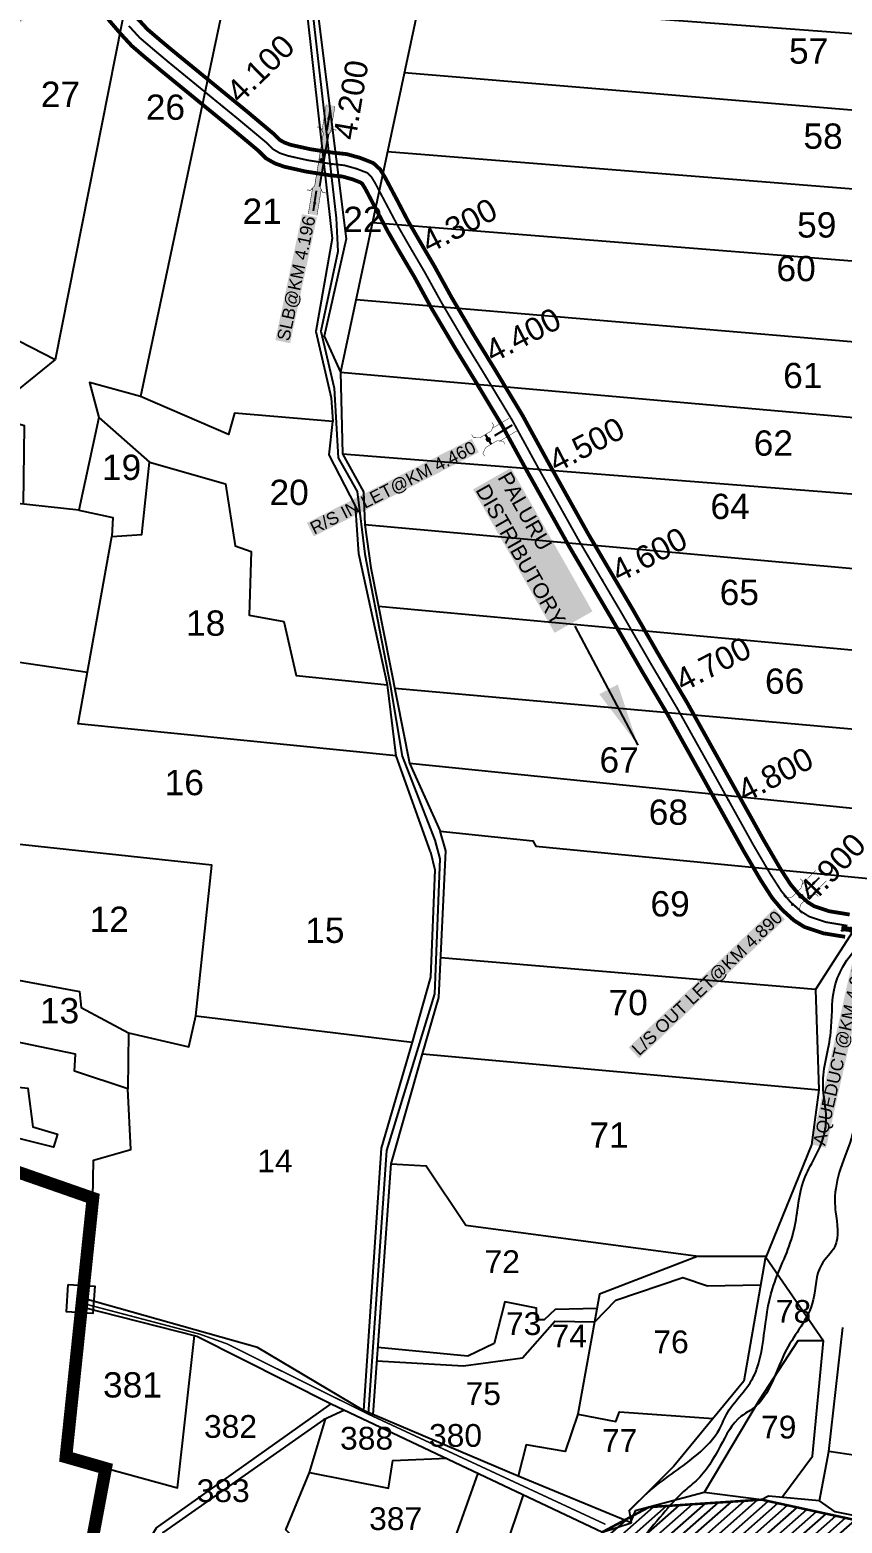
# Model space of a CAD drawing. Header units: inches. Extents: x 200003 to 248779, y 1594258 to 1607376.
# Drawn here: x 202594 to 203237, y 1603327 to 1604508 of the extents above; entities that cross this region are included whole.
import ezdxf
from ezdxf.enums import TextEntityAlignment as Align

# ---------------------------------------------------------------- set-up
doc = ezdxf.new("R2010")
doc.units = ezdxf.units.IN
doc.header["$LTSCALE"] = 15
doc.header["$MEASUREMENT"] = 0
for name, pattern in [('ACAD_ISO02W100', [15, 12, -3]), ('DASHED2', [0.375, 0.25, -0.125]), ('HIDDEN2', [0.1875, 0.125, -0.0625])]:
    doc.linetypes.add(name, pattern=pattern)
for name, color, linetype in [('CANAL1', 7, 'Continuous'), ('CSMark', 72, 'Continuous'), ('PLOTS', 7, 'Continuous'), ('PLOTS NO', 7, 'Continuous'), ('RE REMARKS', 7, 'Continuous'), ('ROADS', 1, 'Continuous'), ('STREAMS', 4, 'Continuous'), ('STRUCTURE', 5, 'Continuous'), ('text2', 7, 'Continuous'), ('VILLAGE BOUNDARY STONES', 1, 'Continuous'), ('VILLAGE BOUNDRY', 5, 'Continuous')]:
    doc.layers.add(name, color=color, linetype=linetype)
doc.styles.get("Standard").update_dxf_attribs({"font": 'arial.ttf'})
doc.dimstyles.get("Standard").update_dxf_attribs({"dimtxt": 0.18, "dimasz": 0.18, "dimexe": 0.18, "dimexo": 0.0625, "dimgap": 0.09, "dimtad": 0, "dimtih": 1, "dimtoh": 1, "dimdec": 4, "dimzin": 0, "dimdsep": 46, "dimtxsty": 'Standard', "dimcen": 0.09, "dimadec": 0, "dimazin": 0, "dimtfac": 1, "dimtdec": 4, "dimtofl": 0, "dimtmove": 0, "dimatfit": 3, "dimfxl": 1, "dimtolj": 1, "dimtzin": 0, "dimarcsym": 0})

# ---------------------------------------------------------------- blocks, each defined once
blk = doc.blocks.new('SLB')
at = {"layer": 'STRUCTURE'}
h = blk.add_hatch(dxfattribs=at)
h.set_pattern_fill('DOTS', color=6, scale=20, angle=320.3722, style=0)
h.set_pattern_definition([(320.372247934, (-159.4327, -72.9564), (1.2786241598, 0.5641323054), [0, -1.25])])
h.paths.add_polyline_path([(769699.5, 1706871.1), (769699.5, 1706861.1), (769729.1, 1706861.1), (769732.1, 1706863.1), (769792.1, 1706863.1), (769795.1, 1706861.1), (769824.7, 1706861.1), (769824.7, 1706871.1), (769795.1, 1706871.1), (769792.1, 1706869.1), (769732.1, 1706869.1), (769729.1, 1706871.1)])
at = {"layer": 'STRUCTURE', "color": 6, "const_width": 0.628}
for points in [[(769726.1, 1706877.1), (769726.1, 1706873.1), (769732.1, 1706869.1), (769792.1, 1706869.1), (769798.1, 1706873.1), (769798.1, 1706877.1)], [(769726.1, 1706855.1), (769726.1, 1706859.1), (769732.1, 1706863.1), (769792.1, 1706863.1), (769798.1, 1706859.1), (769798.1, 1706855.1)]]:
    blk.add_lwpolyline(points, dxfattribs=at)
at = {"layer": 'STRUCTURE', "color": 6, "linetype": 'ACAD_ISO02W100', "ltscale": 0.5, "const_width": 0.5}
for points in [[(769699.5, 1706871.1), (769729.1, 1706871.1)], [(769699.5, 1706861.1), (769729.1, 1706861.1)], [(769795.1, 1706871.1), (769824.7, 1706871.1)], [(769795.1, 1706861.1), (769824.7, 1706861.1)]]:
    blk.add_lwpolyline(points, dxfattribs=at)
at = {"layer": 'STRUCTURE', "color": 6}
blk.add_lwpolyline([(769732.1, 1706863.1), (769792.1, 1706863.1)], dxfattribs=at)
blk.add_lwpolyline([(769732.1, 1706863.1), (769792.1, 1706863.1)], dxfattribs=at)
at = {"layer": 'STRUCTURE', "color": 0}
blk.add_circle((769762.1, 1706866.1), 1.24, dxfattribs=at)
for points in [[(769703.8, 1706866), (769726.7, 1706866)], [(769818.6, 1706865.8), (769795.7, 1706865.8)]]:
    blk.add_leader(points, dimstyle='Standard', override={"dimasz": 10, "dimgap": 0.09, "dimtad": 0}, dxfattribs=at)
blk = doc.blocks.new('OT')
at = {"layer": 'STRUCTURE', "color": 190}
for points, const_width in [([(769751.4, 1706595.8), (769729.4, 1706595.8)], 0.5), ([(769775.2, 1706601.8), (769775.2, 1706597.8), (769769.2, 1706593.8), (769761.8, 1706593.8), (769754.4, 1706593.8), (769748.4, 1706597.8), (769748.4, 1706601.8)], 0.5), ([(769761.8, 1706593.8), (769761.8, 1706581)], 2.5), ([(769751.4, 1706579), (769729.4, 1706579)], 0.5), ([(769748.4, 1706573), (769748.4, 1706577), (769754.4, 1706581), (769761.8, 1706581), (769761.8, 1706581), (769761.8, 1706581), (769769.2, 1706581), (769775.2, 1706577), (769775.2, 1706573)], 0.5)]:
    blk.add_lwpolyline(points, dxfattribs=dict(at, const_width=const_width))
at = {"layer": 'STRUCTURE', "color": 0}
blk.add_circle((769761.8, 1706587.4), 1.87, dxfattribs=at)
blk.add_leader([(769732.6, 1706587.4), (769753.8, 1706587.4)], dimstyle='Standard', override={"dimasz": 10, "dimgap": 0.09, "dimtad": 0}, dxfattribs=at)
blk = doc.blocks.new('AQUEDUCT')
at = {"layer": 'STRUCTURE'}
h = blk.add_hatch(dxfattribs=at)
h.set_pattern_fill('DASH', color=256, scale=8, angle=-90, style=0)
h.set_pattern_definition([(270, (-1706662.7411, 769762.6106), (1, -1), [1, -1])])
edge = h.paths.add_edge_path()
edge.add_spline(control_points=[(6.5, -63.1), (6.2, -62.6), (5.2, -61.2), (4.6, -58.3), (4.1, -54.4), (3.3, -48.8), (4.1, -41.4), (5.4, -35.8), (6, -33)], knot_values=[0, 0, 0, 0, 1.613557, 5.24513, 8.624976, 13.470124, 22.190216, 30.746377, 30.746377, 30.746377, 30.746377], degree=3, periodic=0)
edge.add_line((6, -33), (4, -30))
edge.add_line((4, -30), (4, 30))
edge.add_line((4, 30), (6, 33))
edge.add_spline(control_points=[(6, 33), (5.3, 35.8), (3.9, 41.3), (2.8, 48.7), (3.5, 54.4), (3.9, 58.3), (4.4, 61.2), (5.4, 62.6), (5.7, 63.1)], knot_values=[0, 0, 0, 0, 8.556161, 17.276253, 22.121402, 25.501247, 29.13282, 30.746377, 30.746377, 30.746377, 30.746377], degree=3, periodic=0)
edge.add_line((5.7, 63.1), (-6.5, 63.1))
edge.add_spline(control_points=[(-6.5, 63.1), (-6.2, 62.6), (-5.2, 61.2), (-4.6, 58.3), (-4.1, 54.4), (-3.3, 48.8), (-4.1, 41.4), (-5.4, 35.8), (-6, 33)], knot_values=[0, 0, 0, 0, 1.613557, 5.24513, 8.624976, 13.470124, 22.190216, 30.746377, 30.746377, 30.746377, 30.746377], degree=3, periodic=0)
edge.add_line((-6, 33), (-4, 30))
edge.add_line((-4, 30), (-4, -30))
edge.add_line((-4, -30), (-6, -33))
edge.add_spline(control_points=[(-6, -33), (-5.3, -35.8), (-3.9, -41.3), (-2.8, -48.7), (-3.5, -54.4), (-3.9, -58.3), (-4.4, -61.2), (-5.4, -62.6), (-5.7, -63.1)], knot_values=[0, 0, 0, 0, 8.556161, 17.276253, 22.121402, 25.501247, 29.13282, 30.746377, 30.746377, 30.746377, 30.746377], degree=3, periodic=0)
edge.add_line((-5.7, -63.1), (6.5, -63.1))
blk.add_circle((0, 0), 0.938)
at = {"layer": 'STRUCTURE', "const_width": 0.628}
for points in [[(-12, 36), (-8, 36), (-4, 30), (-4, -30), (-8, -36), (-12, -36)], [(12, 36), (8, 36), (4, 30), (4, -30), (8, -36), (12, -36)]]:
    blk.add_lwpolyline(points, dxfattribs=at)
at = {"layer": 'STRUCTURE', "color": 3}
for points in [[(-4, 30), (-4, -30)], [(-4, 30), (-4, -30)], [(4, 30), (4, -30)]]:
    blk.add_lwpolyline(points, dxfattribs=at)
at = {"layer": 'STRUCTURE'}
for points in [[(-6.5, 63.1), (-5.7, 61.7), (-4.7, 58.2), (-4.2, 54.9), (-3.6, 50.1), (-4.3, 41.4), (-6, 33)], [(5.7, 63.1), (4.8, 61.7), (3.9, 58.2), (3.5, 54.8), (3.1, 50), (4, 41.3), (6, 33)], [(-5.7, -63.1), (-4.8, -61.7), (-3.9, -58.2), (-3.5, -54.8), (-3.1, -50), (-4, -41.3), (-6, -33)], [(6.5, -63.1), (5.7, -61.7), (4.7, -58.2), (4.2, -54.9), (3.6, -50.1), (4.3, -41.4), (6, -33)]]:
    blk.add_spline(points, degree=3, dxfattribs=at)
at = {"layer": 'STRUCTURE', "color": 0}
blk.add_text('STREAM', height=5, dxfattribs=at).set_placement((-19.7, -0.1), align=Align.MIDDLE_CENTER)
for points in [[(32.5, 0.1), (5.8, 0)], [(0.4, -62), (0.1, -38.2)]]:
    blk.add_leader(points, dimstyle='Standard', override={"dimasz": 10, "dimgap": 0.09, "dimtad": 0}, dxfattribs=at)

msp = doc.modelspace()

# ---------------------------------------------------------------- hatches: boundary and pattern name
at = {"layer": 'ROADS'}
h = msp.add_hatch(dxfattribs=at)
h.set_pattern_fill('ANSI31', color=40, scale=1.9816, angle=-3.6104)
h.set_pattern_definition([(41.38964, (193844.571, 1595630.348), (-4.159843, 4.7201356), [])])
h.paths.add_polyline_path([(203022.5, 1603218.6), (203047, 1603319.9), (203083.7, 1603339.6), (203172.9, 1603345.5), (203284.1, 1603321.3), (203399.1, 1603319.9), (203386.6, 1603225.5), (203378.8, 1603150.1), (203275.8, 1603184.3), (203204.2, 1603193.3), (203167.6, 1603165), (203129.8, 1603159.3), (203115.1, 1603182.7), (203075.6, 1603193.9), (203031.8, 1603211.7)])

# ---------------------------------------------------------------- linework, layer by layer
at = {"layer": 'CANAL1', "color": 200, "const_width": 3}
for points in [[(202656.2, 1604516.3), (202665.9, 1604505), (202674.9, 1604495.2), (202684.9, 1604486.6), (202698.2, 1604475.5), (202754.3, 1604429.6), (202775.1, 1604412.2), (202781.1, 1604406.2), (202788.2, 1604402.2), (202795.6, 1604399.6), (202812.6, 1604395.8), (202831.9, 1604392.8), (202841.4, 1604391.9), (202849.8, 1604389.5), (202856.1, 1604387), (202857.2, 1604386), (202859.4, 1604382.5), (202869.1, 1604364), (202877.3, 1604348.5), (202886.4, 1604332.7), (202898.5, 1604312.2), (202912, 1604287.5), (202930.7, 1604255.9), (202946.1, 1604230.8), (202968, 1604194.4), (202988.3, 1604157.3), (203020.7, 1604099.4), (203054.5, 1604041.9), (203078.2, 1604000.8), (203098.3, 1603966.9), (203125.5, 1603918.1), (203158.6, 1603858.6), (203172.3, 1603835.2), (203181.2, 1603821.4), (203189, 1603812.1), (203198.4, 1603803.6), (203206.7, 1603798.4), (203221.7, 1603793.4), (203238.9, 1603790.6)], [(202679.4, 1604516.9), (202687.4, 1604508.2), (202696.5, 1604500.4), (202709.7, 1604489.4), (202765.8, 1604443.5), (202787.2, 1604425.5), (202792.1, 1604420.7), (202795.7, 1604418.7), (202800.6, 1604416.9), (202815.9, 1604413.5), (202834.1, 1604410.7), (202844.8, 1604409.6), (202855.5, 1604406.6), (202865.9, 1604402.5), (202871.3, 1604397.5), (202875, 1604391.4), (202885.1, 1604372.4), (202893, 1604357.2), (202902, 1604341.7), (202914.1, 1604321.1), (202927.7, 1604296.4), (202946.1, 1604265.2), (202961.5, 1604240.1), (202983.6, 1604203.4), (203004.1, 1604166), (203036.3, 1604108.3), (203070.1, 1604051), (203093.7, 1604009.9), (203113.9, 1603975.9), (203141.2, 1603926.9), (203174.2, 1603867.6), (203187.6, 1603844.6), (203195.7, 1603832.1), (203202, 1603824.6), (203209.3, 1603818), (203214.4, 1603814.8), (203226, 1603810.9), (203242.5, 1603808.2)]]:
    msp.add_lwpolyline(points, dxfattribs=at)
at = {"layer": 'CANAL1', "color": 1, "linetype": 'HIDDEN2', "ltscale": 4, "const_width": 1.5}
msp.add_lwpolyline([(202672.6, 1604511), (202681.1, 1604501.7), (202690.7, 1604493.5), (202703.9, 1604482.4), (202760, 1604436.5), (202781.1, 1604418.9), (202786.6, 1604413.5), (202791.9, 1604410.4), (202798.1, 1604408.3), (202814.2, 1604404.7), (202833, 1604401.8), (202843.1, 1604400.7), (202852.7, 1604398), (202861, 1604394.8), (202864.3, 1604391.7), (202867.2, 1604386.9), (202877.1, 1604368.2), (202885.2, 1604352.9), (202894.2, 1604337.2), (202906.3, 1604316.6), (202919.9, 1604292), (202938.4, 1604260.6), (202953.8, 1604235.4), (202975.8, 1604198.9), (202996.2, 1604161.6), (203028.5, 1604103.8), (203062.3, 1604046.4), (203086, 1604005.4), (203106.1, 1603971.4), (203133.4, 1603922.5), (203166.4, 1603863.1), (203180, 1603839.9), (203188.5, 1603826.7), (203195.5, 1603818.3), (203203.9, 1603810.8), (203210.5, 1603806.6), (203223.9, 1603802.2), (203240.7, 1603799.4)], dxfattribs=at)
at = {"layer": 'PLOTS'}
for points in [[(202719.7, 1604779.7), (202614.3, 1604246.8), (202576.4, 1604266.5), (202579.1, 1604282.2), (202517.5, 1604290.9), (202526.6, 1604200.8), (202541.9, 1604171.8), (202571.8, 1604168.7), (202569.9, 1604134.8)], [(202764.4, 1604771.3), (202803.3, 1604670.7), (202812.8, 1604526.8), (202833.4, 1604342.8), (202820.4, 1604269.4), (202832.6, 1604216.8), (202833.8, 1604198.1)], [(202869.3, 1604751.5), (202821.1, 1604529.4), (202844.4, 1604342.5), (202827, 1604265.5), (202840, 1604237.1)], [(202946.4, 1604737), (202840, 1604237.1), (202841.4, 1604172.5), (202858.1, 1604142.4), (202859.1, 1604116.4), (202864, 1604082.5), (202894.6, 1603928), (202918.7, 1603874.2)], [(202786.6, 1604713.7), (202681.9, 1604217.9)], [(202902.5, 1604530.6), (203485.7, 1604487), (203490.9, 1604514)], [(202890.4, 1604474.1), (203474.2, 1604425.3)], [(203458.9, 1604364.8), (202877.1, 1604411.5)], [(202865.2, 1604355.6), (203438.9, 1604309.7)], [(203417.7, 1604246.3), (202852.2, 1604294.4)], [(202589.4, 1604132.7), (202590, 1604194.6), (202572.9, 1604199.5), (202575.3, 1604215.2), (202614.3, 1604246.8)], [(202840, 1604237.1), (203403.8, 1604187.4)], [(202911.1, 1603857.9), (202883.9, 1603933.7), (202877, 1603989.9), (202854.5, 1604093.5), (202851.9, 1604131.4), (202831, 1604171.8), (202833.8, 1604198.1), (202756.2, 1604204.6), (202751.3, 1604187.8), (202681.9, 1604217.9), (202641.6, 1604229.1), (202649, 1604201.3), (202688.9, 1604166.1), (202748.9, 1604148.8), (202756.8, 1604099.8), (202769.3, 1604095.2), (202767.8, 1604045), (202795.2, 1604039.9), (202804.8, 1603997.3), (202877, 1603989.9)], [(202649, 1604201.3), (202633, 1604128.1), (202659.9, 1604122.2), (202659.1, 1604107.1)], [(202883.9, 1603933.7), (202632.6, 1603959), (202659.1, 1604107.1), (202682.8, 1604108.8), (202688.9, 1604166.1)], [(202841.4, 1604172.5), (203371.1, 1604130.8)], [(202633, 1604128.1), (202569.9, 1604134.8), (202548.4, 1604127.2), (202438.3, 1604145.7), (202379.9, 1604149.9), (202344.2, 1603996.8)], [(203350.7, 1604072.1), (202859.1, 1604116.4)], [(202870, 1604052), (203315.3, 1604011)], [(202467.9, 1603883.2), (202498, 1604020.8), (202639.9, 1603999.9)], [(203323.6, 1603947.7), (202882.9, 1603986.9)], [(202894.6, 1603928), (203294.3, 1603887.4)], [(202865.7, 1603412.9), (202880, 1603611.1), (202904.8, 1603698.1), (202917.8, 1603742.6), (202923.3, 1603858.7), (202918.7, 1603874.2), (202992, 1603866.6), (202994.4, 1603862.3), (203271.1, 1603835.3)], [(202672.4, 1603714.8), (202720, 1603703.7), (202725.7, 1603728), (202738.2, 1603847.4), (202534.6, 1603869.2), (202526.6, 1603777.4), (202549.6, 1603762.9)], [(202911.1, 1603857.9), (202914.5, 1603843.6), (202911.1, 1603758.6), (202896.6, 1603707.2), (202872, 1603623.5), (202858.1, 1603416.1), (202774.2, 1603465.9), (202636, 1603504.8)], [(203271.7, 1603836.2), (203215.4, 1603749), (203218, 1603669.5), (203212.2, 1603626.1), (203175.8, 1603535.9), (203158.7, 1603439.2), (203134, 1603409.2), (203103.4, 1603371.9), (203068.1, 1603336.6), (203069.8, 1603327.3), (202980.3, 1603364), (202858.1, 1603416.1)], [(203215.4, 1603749), (202919.3, 1603774.1)], [(202564.6, 1603711.7), (202549.6, 1603762.9), (202633.6, 1603747.3), (202635, 1603734.8), (202672.4, 1603714.8), (202671.7, 1603670.5)], [(202644.2, 1603583.9), (202644.7, 1603613.9), (202674.3, 1603622.4), (202671.7, 1603670.5), (202629.6, 1603684.4), (202630.5, 1603697.7), (202568.1, 1603710.8), (202533.6, 1603719.5), (202530.7, 1603677.6), (202592.8, 1603670.8), (202596.8, 1603640.4), (202616.2, 1603634.6), (202613.1, 1603624.2), (202577.2, 1603633.2), (202560.1, 1603617.5)], [(202725.7, 1603728), (202896.6, 1603707.2)], [(202904.8, 1603698.1), (203218, 1603669.5)], [(202880, 1603611.1), (202907.7, 1603609.6), (202938.9, 1603562.5), (203122.7, 1603538), (203176.6, 1603538.1)], [(203122.7, 1603538), (203044.8, 1603507.9), (203027.5, 1603413.2), (203017.6, 1603383.5), (202986.7, 1603389), (202980.3, 1603364)], [(203176.3, 1603537.3), (203221.8, 1603471.1), (203201.4, 1603471.1), (203171, 1603424.2), (203127.4, 1603351.3)], [(203040.9, 1603486.2), (203057.5, 1603503.3), (203110.6, 1603521.1), (203130.1, 1603514.7), (203172.1, 1603515.5)], [(202635.3, 1603498), (202726.3, 1603474.8), (202832.5, 1603421.4), (203047, 1603319.9), (203069.8, 1603327.3)], [(203042.8, 1603496.7), (203009.6, 1603495.9), (203001, 1603487.7), (202994.8, 1603487.8), (202994.9, 1603497), (202969.9, 1603502), (202961.3, 1603468.9), (202940.5, 1603459.1), (202869.5, 1603465.9)], [(202868.8, 1603455.2), (202937.3, 1603451.4), (202983.9, 1603457.6), (203009.5, 1603486.6), (203040.9, 1603486.2)], [(203218.6, 1603344.5), (203225.9, 1603383.7), (203237.2, 1603481.6)], [(202654.3, 1603370.3), (202711.1, 1603354.9), (202724.4, 1603475.3)], [(203188.8, 1603347.2), (203213.1, 1603380), (203221.8, 1603471.1)], [(202640.7, 1603234.5), (202694.4, 1603323.3), (202832.5, 1603421.4)], [(202843.1, 1603416.4), (202826.5, 1603408.6), (202700.1, 1603319.7), (202649.5, 1603234.3)], [(203027.5, 1603413.2), (203057.5, 1603407.4), (203060.5, 1603414.9), (203134.6, 1603409.8)], [(202720.3, 1603076.3), (202820.3, 1603090.4), (202884.1, 1603122.5), (202811.4, 1603174.3), (202803.5, 1603169.7), (202741.1, 1603213.9), (202804.5, 1603313.8), (202796.7, 1603321.7), (202815.5, 1603367.1), (202828, 1603409.3)], [(202815.5, 1603367.1), (202878, 1603354.7), (202881.4, 1603376.6), (202923.9, 1603378.2)], [(203268, 1603328.5), (203268.6, 1603377.2), (203225.9, 1603383.7)], [(202948.6, 1603366.5), (202913.5, 1603267.9), (202902.7, 1603242), (202868, 1603250.5), (202842.1, 1603276.1), (202844.1, 1603286.4), (202804.5, 1603313.8)], [(203283.9, 1603325.3), (203231, 1603336), (203218.6, 1603344.5), (203178.4, 1603348.2), (203172.9, 1603345.5), (203127.4, 1603351.3), (203072.9, 1603336.7), (203069.2, 1603327.6)], [(202953.6, 1603254.9), (202968.9, 1603249.7), (202984.5, 1603299.7), (202969.6, 1603304.4), (202984.3, 1603348.6)]]:
    msp.add_lwpolyline(points, dxfattribs=at)
at = {"layer": 'ROADS'}
msp.add_lwpolyline([(202673.8, 1604995.9), (202756.7, 1604805), (202790.6, 1604711.8), (202807.8, 1604670.3), (202817.4, 1604526.5), (202836.6, 1604358.8), (202837.9, 1604332.7), (202824.5, 1604269.6), (202834.9, 1604224.4), (202838.2, 1604169.4), (202853.2, 1604142.8), (202859.3, 1604093.3), (202879.3, 1603989.8), (202888.8, 1603933.5), (202914.5, 1603867), (202918.5, 1603852.4), (202914.3, 1603745.6), (202876.2, 1603621.6), (202861.8, 1603413.2)], dxfattribs=at)
at = {"layer": 'ROADS', "const_width": 1.19}
msp.add_lwpolyline([(202635.6, 1603500.9), (202728.7, 1603476.4), (202750, 1603468.8), (202861.8, 1603413.2), (203049.4, 1603326)], dxfattribs=at)
at = {"layer": 'ROADS', "color": 40, "const_width": 1.98}
msp.add_lwpolyline([(203022.5, 1603218.6), (203047, 1603319.9), (203083.7, 1603339.6), (203172.9, 1603345.5), (203284.1, 1603321.3), (203399.1, 1603319.9), (203386.6, 1603225.5), (203378.8, 1603150.1), (203275.8, 1603184.3), (203204.2, 1603193.3), (203167.6, 1603165), (203129.8, 1603159.3), (203115.1, 1603182.7), (203075.6, 1603193.9), (203031.8, 1603211.7)], close=True, dxfattribs=at)
at = {"layer": 'STREAMS'}
for points in [[(203067.8, 1603336.8), (203087.6, 1603355.1), (203124.8, 1603383.7), (203141.1, 1603404.3), (203144, 1603410.8), (203164.9, 1603439.9), (203169.4, 1603449.7), (203174.7, 1603475.6), (203181.5, 1603512.3), (203197.2, 1603553.9), (203201.3, 1603575.1), (203205.7, 1603596.6), (203221.3, 1603630.5), (203223.9, 1603646.6), (203221.4, 1603673.5), (203227.6, 1603715.3), (203230.2, 1603748.7), (203237.1, 1603767), (203264, 1603806.6), (203272, 1603829.3), (203287.4, 1603848.6), (203297.7, 1603881.2), (203304.4, 1603894.4), (203320.8, 1603920.6), (203326.9, 1603937.7), (203338.6, 1603972.4), (203347.7, 1603986.5), (203348.8, 1604015.2), (203348.8, 1604024.9), (203353.2, 1604039.9), (203359.2, 1604076.1), (203376.6, 1604103.3), (203380.9, 1604129.6), (203406.2, 1604164.5), (203411.9, 1604190.7), (203429.8, 1604217.2), (203439.3, 1604232.2), (203449.5, 1604261), (203462, 1604284.2), (203467.8, 1604312.5), (203488.5, 1604334.5), (203495.7, 1604352), (203499.6, 1604361.5), (203511.1, 1604368.8), (203521, 1604374.4), (203530, 1604381), (203536.3, 1604390.6), (203536.3, 1604403), (203532.5, 1604413.7), (203541.4, 1604429.9), (203546.5, 1604429.2), (203556.5, 1604437.4), (203561, 1604447.1), (203577.5, 1604458.7), (203582.4, 1604470.9), (203580.2, 1604475), (203572.7, 1604491.7), (203580.1, 1604509), (203592.5, 1604524.1), (203613.7, 1604549.7), (203612.7, 1604569.9), (203602, 1604616.3), (203579.1, 1604664.8), (203569.8, 1604676.5), (203549.3, 1604732.4), (203538.6, 1604762.5), (203536.3, 1604793.2), (203514.5, 1604822.4), (203496.5, 1604853.5), (203494.4, 1604915), (203493.4, 1604948.1), (203500.6, 1604977.6), (203502.1, 1605020.6), (203518.4, 1605049.2), (203523.1, 1605075), (203525.6, 1605098.7), (203537.3, 1605122), (203541.2, 1605140.8), (203542.5, 1605173.8), (203546.5, 1605194.3), (203541.5, 1605220.2), (203542.5, 1605243), (203550.9, 1605302.5), (203551, 1605319.5), (203555.8, 1605334.8), (203553.8, 1605367.8), (203554.5, 1605381), (203557.7, 1605401.3)], [(203593.6, 1605390.7), (203587.4, 1605379), (203590.9, 1605356.3), (203583.9, 1605327.9), (203580.2, 1605314.3), (203583.2, 1605285), (203581.8, 1605262.6), (203582.7, 1605249.9), (203582.2, 1605223.3), (203593.3, 1605186.6), (203564.8, 1605116.3), (203563.4, 1605088.9), (203554.1, 1605070.9), (203546.5, 1605038.3), (203534.3, 1605014.7), (203532.4, 1604998.2), (203528.4, 1604977), (203523.1, 1604962.2), (203522.5, 1604916.4), (203527.2, 1604887.3), (203555.4, 1604848.3), (203563.6, 1604822.2), (203572.5, 1604801.2), (203578.5, 1604786.4), (203580.8, 1604770.9), (203582.9, 1604759.6), (203601.5, 1604709.1), (203609, 1604675.7), (203618.4, 1604653.2), (203620.3, 1604641.4), (203641, 1604609.4), (203647, 1604571.5), (203647.3, 1604558.4), (203646.5, 1604538.7), (203629.8, 1604512.9), (203617.5, 1604496), (203607.1, 1604472), (203608.7, 1604450), (203604.7, 1604439.9), (203585.5, 1604409.7), (203578.4, 1604382), (203572, 1604371.4), (203550.6, 1604352.5), (203541.4, 1604338.8), (203534.4, 1604319.4), (203523.4, 1604303.1), (203516.9, 1604292.2), (203514.2, 1604278.1), (203474.3, 1604247.1), (203462.8, 1604225.6), (203436.7, 1604172.4), (203408.3, 1604132.2), (203400.7, 1604115.8), (203399.3, 1604076.8), (203388.9, 1604050.9), (203378.2, 1603995.4), (203364.1, 1603976.3), (203359.8, 1603964.8), (203352.5, 1603938.5), (203335.7, 1603908.6), (203323.7, 1603894.8), (203304.2, 1603846.4), (203292.7, 1603832.7), (203282.2, 1603785.6), (203277.8, 1603775.8), (203260.8, 1603746.3), (203257.3, 1603717.6), (203257.9, 1603705.2), (203249.3, 1603677), (203245.8, 1603667.2), (203246.1, 1603644.9), (203236.3, 1603610.4), (203230.8, 1603585.4), (203231.3, 1603573.2), (203230.7, 1603545.6), (203220.1, 1603531.3), (203213.7, 1603503.6), (203203.8, 1603482.2), (203192.6, 1603464.3), (203166, 1603417.6), (203156.8, 1603411.5), (203140.2, 1603387.8), (203121, 1603360.4), (203111.2, 1603352), (203094.7, 1603334.1), (203058.4, 1603289.5), (203039.4, 1603256.6), (203028.9, 1603227.2), (203013.1, 1603209.4), (202973.6, 1603173.8), (202951.6, 1603152), (202920.1, 1603134), (202907.5, 1603122.8), (202894.7, 1603118.3), (202886.1, 1603114.6), (202823.2, 1603077.5), (202780.7, 1603073.8), (202760.7, 1603079.3), (202740.2, 1603089.9), (202730.4, 1603091.9), (202678, 1603087.2)]]:
    msp.add_spline(points, degree=3, dxfattribs=at)
at = {"layer": 'text2', "color": 2, "linetype": 'Continuous'}
for p in [(202747.1, 1604447.1), (202833.1, 1604401.7), (202896.5, 1604333.2), (202946.9, 1604246.6), (202997.1, 1604160), (203046.7, 1604072.9), (203097.3, 1603986.4), (203146.4, 1603899), (203199.6, 1603814.6)]:
    msp.add_point(p, dxfattribs=at)
at = {"layer": 'text2', "color": 3}
for p in [(202825, 1604405, 143), (202975, 1604195, 144), (203197, 1603816, 145)]:
    msp.add_point(p, dxfattribs=at)
at = {"layer": 'VILLAGE BOUNDARY STONES'}
msp.add_lwpolyline([(202624.6, 1603515.7), (202645.6, 1603514.4), (202644.2, 1603492.8), (202623.3, 1603494.1)], close=True, dxfattribs=at)
at = {"layer": 'VILLAGE BOUNDRY', "linetype": 'DASHED2', "ltscale": 8}
msp.add_lwpolyline([(202573.4, 1603608.6, 10, 10, 0), (202644.2, 1603583.9, 10, 10, 0), (202622.9, 1603379.3, 10, 10, 0), (202654.3, 1603370.3, 10, 10, 0), (202637, 1603278, 10, 10, 0)], format="xyseb", dxfattribs=at)

# ---------------------------------------------------------------- block references
at = {"xscale": 0.35, "yscale": 0.35, "zscale": 0.35, "rotation": 260.4179387984184}
msp.add_blockref('AQUEDUCT', (203258, 1603794, 146), dxfattribs=at)
at = {"layer": 'STRUCTURE', "color": 0, "xscale": 0.7, "yscale": 0.7, "zscale": 0.7}
for name, p, rotation in [('SLB', (1294599.4, 879193.1, 143), 80.68028559754713), ('OT', (48557.4, 2905567.1), 211.0439983862775), ('OT', (-274714.7, 2824081.3, 145), 225.6658846037657)]:
    msp.add_blockref(name, p, dxfattribs=dict(at, rotation=rotation))

# ---------------------------------------------------------------- texts
at = {"layer": 'CSMark', "color": 1}
for s, rotation, p in [('4.100', 44.6729, (202754.2, 1604455.1)), ('4.200', 80.4456, (202842.9, 1604421.5)), ('4.300', 27.4761, (202905.8, 1604338.7)), ('4.400', 27.4761, (202956.2, 1604252.1)), ('4.500', 27.4761, (203006.4, 1604165.4)), ('4.600', 27.4761, (203056, 1604078.4)), ('4.700', 27.4761, (203106.5, 1603991.9)), ('4.800', 27.4761, (203155.7, 1603904.5)), ('4.900', 46.1005, (203206.7, 1603822.7))]:
    msp.add_text(s, height=18, rotation=rotation, dxfattribs=at).set_placement(p, align=Align.MIDDLE_LEFT)
at = {"layer": 'PLOTS NO'}
for s, height, p in [('57', 20, (203194.5, 1604481.1)), ('27', 20, (202603, 1604446.9)), ('26', 20, (202686, 1604436.7)), ('58', 20, (203205.9, 1604413.8)), ('21', 20, (202762.5, 1604354.4)), ('22', 20, (202842.1, 1604348)), ('59', 20, (203200.9, 1604343.6)), ('60', 20, (203184.6, 1604309.1)), ('61', 20, (203189.9, 1604224.5)), ('62', 20, (203166.6, 1604171.1)), ('19', 20, (202651.3, 1604151.9)), ('20', 20, (202783.8, 1604132.1)), ('64', 20, (203132.4, 1604121)), ('65', 20, (203139.7, 1604053)), ('18', 20, (202717.8, 1604028.7)), ('66', 20, (203175.5, 1603982.8)), ('67', 20, (203044.7, 1603920.5)), ('16', 20, (202700.9, 1603902.6)), ('68', 20, (203083.6, 1603879.2)), ('69', 20, (203085, 1603806.7)), ('12', 20, (202641.6, 1603794.5)), ('15', 20, (202812, 1603785.8)), ('13', 20, (202602.3, 1603722.2)), ('70', 20, (203051.8, 1603728.6)), ('71', 20, (203036.7, 1603623.8)), ('14', 18, (202774.2, 1603604.4)), ('72', 18, (202953.8, 1603524.7)), ('73', 18, (202970.8, 1603475.7)), ('78', 18, (203184.1, 1603485.4)), ('74', 18, (203006.8, 1603465.9)), ('76', 18, (203087.3, 1603461.3)), ('381', 20, (202652.2, 1603426.3)), ('75', 18, (202938.8, 1603420.4)), ('382', 18, (202732, 1603394.4)), ('79', 18, (203172.4, 1603393.9)), ('388', 18, (202839.6, 1603385.1)), ('380', 18, (202909.9, 1603387.3)), ('77', 18, (203046.6, 1603383.3)), ('383', 18, (202726.2, 1603343.6)), ('387', 18, (202862.6, 1603321.5))]:
    msp.add_text(s, height=height, dxfattribs=at).set_placement(p)
at = {"layer": 'STRUCTURE', "color": 5, "attachment_point": 1, "bg_fill": 1, "box_fill_scale": 1.1, "bg_fill_color": 7, "bg_fill_true_color": 16777215, "bg_fill_transparency": 0}
for s, insert, char_height, width, rotation in [('R/S IN LET@KM 3.935', (202491.3, 1604442.3), 10, 144.05, 42.0397), ('SLB@KM 4.196', (202789.6, 1604263.3), 10, 99.841, 77.9969), ('R/S IN LET@KM 4.460', (202814.7, 1604117.5), 10, 144.344, 27.0121), ('{\\C1;PALURU DISTRIBUTORY }', (202974.2, 1604159.8), 12, 128.083, 299.6052), ('L/S OUT LET@KM 4.890', (203069.2, 1603703.2), 10, 157.249, 43.6508), ('AQUEDUCT@KM 4.960', (203213.3, 1603627.2), 10, 157.249, 77.3182)]:
    msp.add_mtext(s, dxfattribs=dict(at, insert=insert, char_height=char_height, width=width, rotation=rotation))

# ---------------------------------------------------------------- leaders
at = {"layer": 'RE REMARKS', "color": 1}
msp.add_leader([(203075.2, 1603942.1), (203025.5, 1604036.2)], dimstyle='Standard', override={"dimasz": 50}, dxfattribs=at)

doc.saveas('drawing.dxf')
